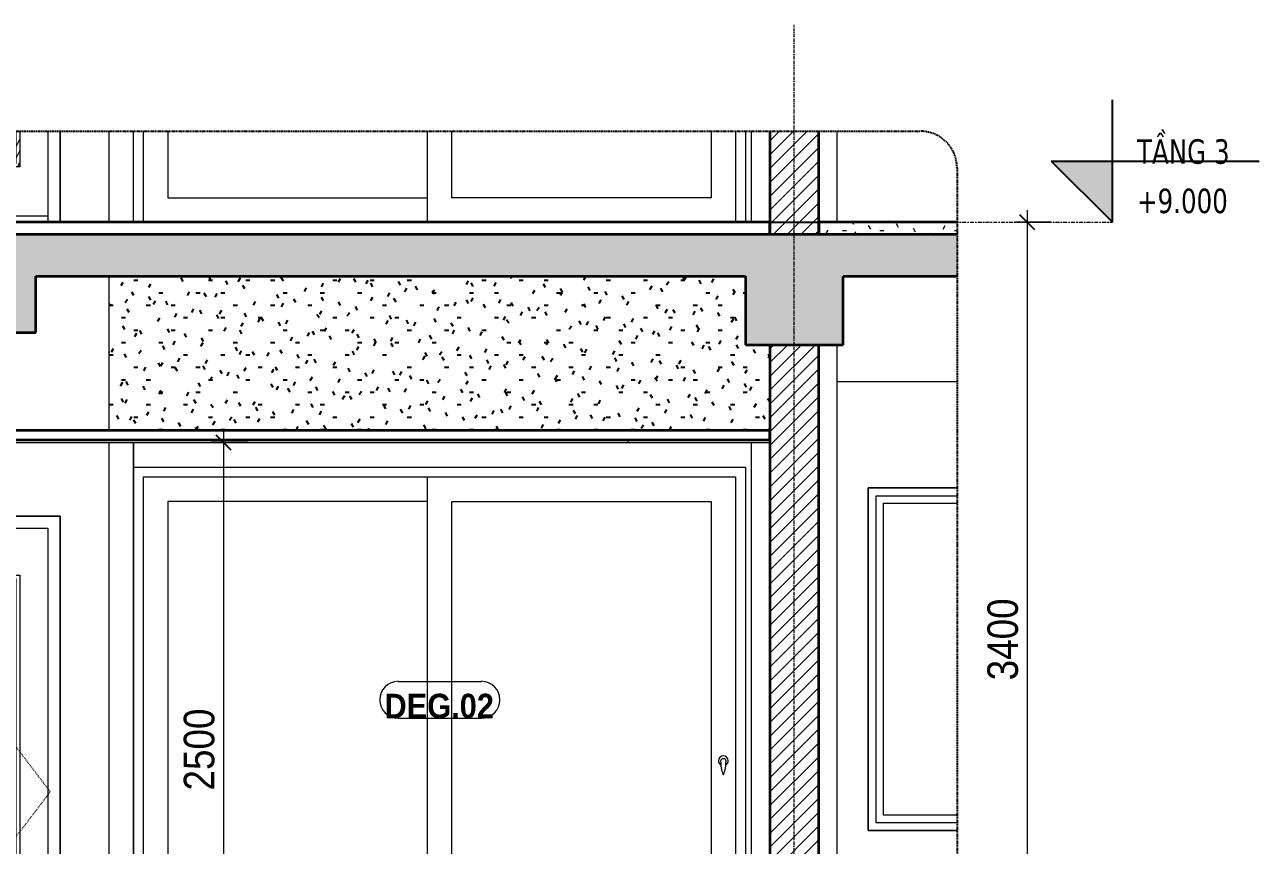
# Model space of a CAD drawing. Header units: millimetres. Extents: x 41758 to 237109, y 3795 to 78637.
# Drawn here: x 105149 to 110194, y 6455 to 9807 of the extents above; entities that cross this region are included whole.
import ezdxf

# ---------------------------------------------------------------- set-up
doc = ezdxf.new("R2010")
doc.units = ezdxf.units.MM
for name, pattern in [('Centre', [31.75, 6.35, -4.7625, 15.875, -4.7625]), ('Dash', [6, 3, -3]), ('Grid Line', [22.225, 12.7, -3.175, 3.175, -3.175]), ('Hidden', [7.14375, 4.7625, -2.38125]), ('IMPORT-CENTER _2_', [40.64, 25.4, -5.08, 5.08, -5.08])]:
    doc.linetypes.add(name, pattern=pattern)
for name, color, linetype, lineweight in [('0-5', 130, 'Continuous', 5), ('A-ANNO-DIMS', 211, 'Continuous', 9), ('A-ANNO-DIMS-50', 211, 'Continuous', 9), ('A-CLNG', 13, 'Continuous', 18), ('A-CLNG-1', 250, 'Continuous', 35), ('A-CLNG-2', 7, 'Continuous', 18), ('A-CLNG-FNSH-1', 7, 'Continuous', 18), ('A-CLNG-PATT-1', 7, 'Continuous', 18), ('A-CLNG-PATT-2', 151, 'Continuous', 25), ('A-DETL-GENF', 92, 'Continuous', 18), ('A-DETL-GENF-4', 9, 'Continuous', 18), ('A-DETL-GENF-5', 92, 'Hidden', 25), ('A-DETL-GENF-HDLN-1', 7, 'Dash', 18), ('A-DETL-GENF-HDLN-2', 1, 'Continuous', 18), ('A-DETL-MEDM', 33, 'Continuous', 35), ('A-DOOR', 31, 'Continuous', 18), ('A-DOOR-1', 7, 'Continuous', 18), ('A-DOOR-FRAM-1', 31, 'Continuous', 18), ('A-DOOR-GLAZ-1', 31, 'Continuous', 18), ('A-DOOR-IDEN', 31, 'Continuous', 9), ('A-FLOR-FNSH-1', 250, 'Continuous', 35), ('A-FLOR-LEVL', 51, 'Continuous', 9), ('A-FLOR-LEVL-1', 51, 'Continuous', 25), ('A-FLOR-LEVL-2', 51, 'Centre', 9), ('A-FLOR-PATT-4', 67, 'Continuous', 18), ('A-GLAZ', 151, 'Continuous', 18), ('A-GLAZ-2', 7, 'Continuous', 18), ('A-WALL', 113, 'Continuous', 18), ('A-WALL-2', 250, 'Continuous', 35), ('A-WALL-3', 7, 'Continuous', 18), ('A-WALL-PATT-2', 111, 'Continuous', 18), ('G-IMPT', 8, 'Continuous', 18), ('G-IMPT-3', 8, 'IMPORT-CENTER _2_', 18), ('M-EQPM', 50, 'Continuous', 18), ('M-EQPM-2', 50, 'Continuous', 25), ('S-BEAM-2', 7, 'Continuous', 18), ('S-COLS', 52, 'Continuous', 18), ('S-COLS-6', 7, 'Continuous', 18), ('S-GRID-1', 1, 'Grid Line', 9)]:
    doc.layers.add(name, color=color, linetype=linetype, lineweight=lineweight)
doc.styles.add('Arial_B_1', font='arialbd.ttf', dxfattribs={"width": 0.9, "height": 100})
doc.styles.add('Tahoma_B_1', font='tahomabd.ttf', dxfattribs={"width": 0.85, "height": 100})
doc.styles.add('UTM Avo', font='', dxfattribs={"width": 0.9, "height": 125})
doc.styles.get('UTM Avo').set_extended_font_data('UTM Avo')
doc.dimstyles.new('1_Dim_chi_tiet_2_5', dxfattribs={"dimscale": 304.8, "dimtxt": 124.912619, "dimasz": 0.19685, "dimexe": 0.164042, "dimexo": 0.0625, "dimgap": 0.016404, "dimtad": 1, "dimdec": 0, "dimrnd": 5, "dimzin": 0, "dimdsep": 46, "dimtxsty": 'UTM Avo', "dimblk1": 'OBLIQUE', "dimblk2": 'OBLIQUE', "dimsah": 1, "dimcen": 0.09, "dimdle": 0.164042, "dimazin": 0, "dimtfac": 1, "dimtdec": 4, "dimtix": 1, "dimtmove": 0, "dimatfit": 3, "dimfxl": 0.328084, "dimfxlon": 1, "dimtvp": 1, "dimtolj": 1, "dimtzin": 0, "dimarcsym": 2})
pattern_1 = [(0, (49918.096, 15875), (203.2, 50.8), [16.764, -135.636, 16.764, -135.636, -812.8]), (0, (49918.096, 15875), (203.2, 50.8), [-304.8, 16.764, -288.036, 16.764, -135.636, -355.6]), (0, (49918.096, 15875), (203.2, 50.8), [-762, 16.764, -84.836, 16.764, -237.236]), (120, (49994.296, 15900.4), (-145.5941, 150.57636), [16.764, -135.636, 16.764, -135.636, -812.8]), (120, (49994.296, 15900.4), (-145.5941, 150.57636), [-304.8, 16.764, -288.036, 16.764, -135.636, -355.6]), (120, (49994.296, 15900.4), (-145.5941, 150.57636), [-762, 16.764, -84.836, 16.764, -237.236]), (240, (50019.696, 16002), (-57.6059, -201.37636), [16.764, -135.636, 16.764, -135.636, -812.8]), (240, (50019.696, 16002), (-57.6059, -201.37636), [-304.8, 16.764, -288.036, 16.764, -135.636, -355.6]), (240, (50019.696, 16002), (-57.6059, -201.37636), [-762, 16.764, -84.836, 16.764, -237.236])]
pattern_2 = [(63.435, (49981.6, 15906.75), (-255.583, 766.747), [317.5, -190.5, 317.5, -190.5, -403.903]), (63.435, (49981.6, 15906.75), (-255.583, 766.747), [-1016, 127, -276.9]), (63.435, (49965.7, 15922.6), (-255.583, 766.747), [254, -317.5, 190.5, -190.5, -467.403]), (63.435, (49965.7, 15922.6), (-255.583, 766.747), [-952.5, 222.25, -245.15]), (63.435, (49965.7, 15970.25), (-255.583, 766.747), [190.5, -381, 127, -190.5, -530.903]), (63.435, (49965.7, 15970.25), (-255.583, 766.747), [-889, 285.75, -245.15]), (63.435, (50013.35, 15922.6), (-255.583, 766.747), [190.5, -381, 158.75, -689.653]), (63.435, (50060.97, 15970.25), (-255.583, 766.747), [95.25, -476.25, 63.5, -784.903]), (63.435, (49981.6, 16049.6), (-255.583, 766.747), [63.5, -476.25, 63.5, -254, -562.653]), (63.435, (49981.6, 16049.6), (-255.583, 766.747), [-857.25, 158.75, -403.9]), (63.435, (50267.35, 16002), (-255.583, 766.747), [317.5, -476.25, 381, -251.503]), (63.435, (50267.35, 15954.4), (-255.583, 766.747), [444.5, -317.5, 476.25, -188.003]), (63.435, (50299.1, 15970.25), (-255.583, 766.747), [508, -254, 381, -276.903]), (63.435, (50346.7, 16017.9), (-255.583, 766.747), [317.5, -444.5, 254, -403.903]), (63.435, (50299.1, 16113.1), (-255.583, 766.747), [158.75, -635, 190.5, -435.653]), (63.435, (50394.35, 16065.5), (-255.583, 766.747), [127, -635, 127, -530.903])]
pattern_3 = [(45, (105459.442, 15875), (-28.28427, 28.28427), [])]

# ---------------------------------------------------------------- blocks, each defined once
blk = doc.blocks.new('NCV_TKTC_KET CAU_rvt-5-TKCS_CĂN HỘ LOẠI 6 - MẶT CẮT 4')
at = {"layer": 'S-BEAM-2'}
blk.add_line((52927.6, 8350), (53417.4, 8350), dxfattribs=at)
at = {"layer": 'S-COLS-6'}
for p, q in [((52577.6, 9000), (52577.6, 9372)), ((52927.6, 9000), (52927.6, 9372)), ((52927.6, 5600), (52927.6, 8500)), ((52577.6, 5600), (52577.6, 8100))]:
    blk.add_line(p, q, dxfattribs=at)
blk = doc.blocks.new('DOOR_CW_01 CANH MO-PANEL KINH - DIW_01-900x2200-CỬA GỖ VÂN LAMINATE-553375-TKCS_CĂN HỘ LOẠI 6 - MẶT CẮT 4')
at = {"layer": 'A-DETL-GENF-HDLN-1'}
for p, q in [((49712.6, 6673.5), (48892.6, 7747)), ((48892.6, 5600), (49712.6, 6673.5))]:
    blk.add_line(p, q, dxfattribs=at)
at = {"layer": 'A-DOOR-1'}
for p, q in [((49752.6, 7800), (48852.6, 7800)), ((48852.6, 7800), (48852.6, 5600)), ((49752.6, 5600), (49752.6, 7800)), ((48902.6, 5600), (48902.6, 7750)), ((48902.6, 7750), (49702.6, 7750)), ((49702.6, 7750), (49702.6, 5600)), ((49017.6, 6524.5), (49017.6, 7558)), ((49017.6, 7558), (49587.6, 7558)), ((49572.6, 7543), (49032.6, 7543)), ((49032.6, 7543), (49032.6, 6524.5)), ((49572.6, 5841), (49572.6, 7543)), ((49587.6, 7558), (49587.6, 5826)), ((48977.3, 6556), (48937.8, 6556)), ((48937.8, 6556), (48937.8, 6416)), ((49032.6, 6524.5), (48957.6, 6524.5)), ((48977.3, 6524.5), (48977.3, 6556)), ((49032.6, 6524.5), (49058.4, 6524.5)), ((49058.4, 6524.5), (49058.4, 6507.5)), ((49032.6, 6507.5), (48957.6, 6507.5)), ((48977.3, 6416), (48977.3, 6507.5)), ((49017.6, 5826), (49017.6, 6507.5)), ((49032.6, 6507.5), (49032.6, 5841)), ((49058.4, 6507.5), (49032.6, 6507.5)), ((48937.8, 6416), (48977.3, 6416)), ((49587.6, 5826), (49017.6, 5826)), ((49032.6, 5841), (49572.6, 5841)), ((48902.6, 5626), (49702.6, 5626))]:
    blk.add_line(p, q, dxfattribs=at)
for start, end in [(90, 180), (180, 270)]:
    blk.add_arc((48957.6, 6516), 8.5, start, end, dxfattribs=at)
blk = doc.blocks.new('CL_01-VÁCH DỰNG THẠCH CAO CĂN HỘ LOẠI 5A1 - CL_01-VÁCH DỰNG THẠCH CAO CĂN HỘ LOẠI 5-822138-TKCS_CĂN HỘ LOẠI 6 - MẶT CẮT 4')
at = {"layer": 'A-CLNG-PATT-2'}
h = blk.add_hatch(dxfattribs=at)
h.set_pattern_fill('FP_29', color=256, style=0, pattern_type=2)
h.set_pattern_definition(pattern_1)
h.paths.add_polyline_path([(52652.564287, 8150), (52652.564287, 8500), (52552.635618, 8500), (52552.564287, 8780), (49952.564287, 8780), (49952.564287, 8150), (52577.564287, 8150)])
at = {"layer": 'A-CLNG-2'}
blk.add_line((49952.564287, 8150), (49952.564287, 8780), dxfattribs=at)
blk = doc.blocks.new('M_Fixed - 900 x 1400-901191-TKCS_CĂN HỘ LOẠI 6 - MẶT CẮT 4')
at = {"layer": 'A-GLAZ-2'}
for p, q in [((53417.4, 7915), (53054.6, 7915)), ((53054.6, 7915), (53054.6, 6515)), ((53086.6, 6547), (53086.6, 7883)), ((53086.6, 7883), (53417.4, 7883)), ((53117.6, 6578), (53117.6, 7852)), ((53117.6, 7852), (53417.4, 7852)), ((53417.4, 6578), (53117.6, 6578)), ((53054.6, 6515), (53417.4, 6515)), ((53417.4, 6547), (53086.6, 6547))]:
    blk.add_line(p, q, dxfattribs=at)
blk = doc.blocks.new('NCV_TKTC_TANG 2_rvt-5-TKCS_CĂN HỘ LOẠI 6 - MẶT CẮT 4')
at = {"layer": 'A-CLNG-PATT-1'}
h = blk.add_hatch(dxfattribs=at)
h.set_pattern_fill('FP_27', color=256, style=0, pattern_type=2)
h.set_pattern_definition([(0, (49918.1, 15875), (406.4, 101.6), [16.764, -288.036, 16.764, -288.036, -1625.6]), (0, (49918.1, 15875), (406.4, 101.6), [-609.6, 16.764, -592.836, 16.764, -288.036, -711.2]), (0, (49918.1, 15875), (406.4, 101.6), [-1524, 16.764, -186.436, 16.764, -491.236]), (120, (50070.5, 15925.8), (-291.1882, 301.1527), [16.764, -288.036, 16.764, -288.036, -1625.6]), (120, (50070.5, 15925.8), (-291.1882, 301.1527), [-609.6, 16.764, -592.836, 16.764, -288.036, -711.2]), (120, (50070.5, 15925.8), (-291.1882, 301.1527), [-1524, 16.764, -186.436, 16.764, -491.236]), (240, (50121.3, 16129), (-115.2118, -402.7527), [16.764, -288.036, 16.764, -288.036, -1625.6]), (240, (50121.3, 16129), (-115.2118, -402.7527), [-609.6, 16.764, -592.836, 16.764, -288.036, -711.2]), (240, (50121.3, 16129), (-115.2118, -402.7527), [-1524, 16.764, -186.436, 16.764, -491.236])])
h.paths.add_polyline_path([(50052.6, 8100), (52652.6, 8100), (52652.6, 8110), (48552.6, 8110), (48552.6, 8100), (50052.5, 8100)])
at = {"layer": 'A-CLNG-1'}
for p, q in [((52652.6, 8150), (48552.6, 8150)), ((52652.6, 8110), (52652.6, 8150)), ((52652.6, 8110), (48552.6, 8110))]:
    blk.add_line(p, q, dxfattribs=at)
at = {"layer": 'A-CLNG-FNSH-1'}
for p, q in [((48552.6, 8100), (52652.6, 8100)), ((52652.6, 8100), (52652.6, 8110))]:
    blk.add_line(p, q, dxfattribs=at)
at = {"layer": 'A-WALL-3'}
for p, q in [((49952.6, 5600), (49952.6, 8100)), ((53054.6, 6515), (53054.6, 7915)), ((53054.6, 7915), (53417.4, 7915)), ((48852.6, 7800), (49752.6, 7800)), ((49752.6, 7800), (49752.6, 5700)), ((53417.4, 6515), (53054.6, 6515))]:
    blk.add_line(p, q, dxfattribs=at)
at = {"layer": 'A-CLNG'}
blk.add_blockref('CL_01-VÁCH DỰNG THẠCH CAO CĂN HỘ LOẠI 5A1 - CL_01-VÁCH DỰNG THẠCH CAO CĂN HỘ LOẠI 5-822138-TKCS_CĂN HỘ LOẠI 6 - MẶT CẮT 4', (0, 0), dxfattribs=at)
at = {"layer": 'A-DOOR'}
blk.add_blockref('DOOR_CW_01 CANH MO-PANEL KINH - DIW_01-900x2200-CỬA GỖ VÂN LAMINATE-553375-TKCS_CĂN HỘ LOẠI 6 - MẶT CẮT 4', (0, 0), dxfattribs=at)
at = {"layer": 'A-GLAZ'}
blk.add_blockref('M_Fixed - 900 x 1400-901191-TKCS_CĂN HỘ LOẠI 6 - MẶT CẮT 4', (0, 0), dxfattribs=at)
blk = doc.blocks.new('DOOR_CW_01 CANH MO-PANEL KINH - DIW_01-900x2200-CỬA GỖ VÂN LAMINATE-V63-TKCS_CĂN HỘ LOẠI 6 - MẶT CẮT 4')
at = {"layer": 'A-DETL-GENF-HDLN-2'}
h = blk.add_hatch(dxfattribs=at)
h.set_pattern_fill('FP_31', color=256, style=0, pattern_type=2)
h.set_pattern_definition(pattern_2)
h.paths.add_polyline_path([(49279.2, 9226), (49587.6, 9226), (49587.6, 9372), (49572.6, 9372), (49572.6, 9241), (49032.6, 9241), (49032.6, 9372), (49017.6, 9372), (49017.6, 9226), (49032.7, 9226)])
h = blk.add_hatch(dxfattribs=at)
h.set_pattern_fill('FP_31', color=256, style=0, pattern_type=2)
h.set_pattern_definition(pattern_2)
h.paths.add_polyline_path([(49572.6, 9241), (49572.6, 9372), (49032.6, 9372), (49032.6, 9241), (49279.2, 9241)])
at = {"layer": 'A-DETL-GENF-HDLN-1'}
blk.add_line((48892.6, 9000), (49176.7, 9372), dxfattribs=at)
at = {"layer": 'A-DOOR-1'}
for p, q in [((48852.6, 9372), (48852.6, 9000)), ((48902.6, 9000), (48902.6, 9372)), ((49017.6, 9226), (49017.6, 9372)), ((49032.6, 9372), (49032.6, 9241)), ((49572.6, 9241), (49572.6, 9372)), ((49587.6, 9372), (49587.6, 9226)), ((49702.6, 9372), (49702.6, 9000)), ((49752.6, 9000), (49752.6, 9372)), ((49032.6, 9241), (49572.6, 9241)), ((49587.6, 9226), (49017.6, 9226)), ((48902.6, 9026), (49702.6, 9026))]:
    blk.add_line(p, q, dxfattribs=at)
blk = doc.blocks.new('NCV_TKTC_TANG 3 - 4_rvt-6-TKCS_CĂN HỘ LOẠI 6 - MẶT CẮT 4')
at = {"layer": 'A-FLOR-PATT-4'}
h = blk.add_hatch(dxfattribs=at)
h.set_pattern_fill('FP_29', color=256, style=0, pattern_type=2)
h.set_pattern_definition(pattern_1)
h.paths.add_polyline_path([(53417.4, 8950), (53417.4, 9000), (52852.6, 9000), (52852.6, 8950), (52988.2, 8950)])
at = {"layer": 'A-FLOR-FNSH-1'}
for p, q in [((52652.6, 9000), (48552.6, 9000)), ((52652.6, 8950), (52652.6, 9000)), ((53417.4, 9000), (52852.6, 9000)), ((52852.6, 9000), (52852.6, 8950))]:
    blk.add_line(p, q, dxfattribs=at)
at = {"layer": 'A-WALL-3'}
for p, q in [((49752.6, 9372), (49752.6, 9100)), ((49952.6, 9000), (49952.6, 9372)), ((49752.6, 9100), (49752.6, 9000))]:
    blk.add_line(p, q, dxfattribs=at)
at = {"layer": 'A-DOOR'}
blk.add_blockref('DOOR_CW_01 CANH MO-PANEL KINH - DIW_01-900x2200-CỬA GỖ VÂN LAMINATE-V63-TKCS_CĂN HỘ LOẠI 6 - MẶT CẮT 4', (0, 0), dxfattribs=at)
blk = doc.blocks.new('DEG_02-DEG_03 - DEG_02-2500x2400mm-CỬA ĐI 02 CÁNH TRƯỢT-625766-TKCS_CĂN HỘ LOẠI 6 - MẶT CẮT 4')
at = {"layer": 'A-DOOR'}
for p, q in [((51252.6, 9372), (51252.6, 9000)), ((51352.6, 9100), (51352.6, 9372)), ((52412.6, 9372), (52412.6, 9100)), ((52412.6, 9100), (51352.6, 9100))]:
    blk.add_line(p, q, dxfattribs=at)
at = {"layer": 'A-DOOR-FRAM-1'}
for p, q in [((50092.6, 9372), (50092.6, 9000)), ((52512.6, 9372), (52512.6, 9000))]:
    blk.add_line(p, q, dxfattribs=at)
at = {"layer": 'A-DOOR-GLAZ-1'}
for p, q in [((50192.6, 9372), (50192.6, 9100)), ((50192.6, 9100), (51252.6, 9100))]:
    blk.add_line(p, q, dxfattribs=at)
blk = doc.blocks.new('DEG_02-DEG_03 - DEG_02-2500x2400mm-CỬA ĐI 02 CÁNH TRƯỢT-V57-TKCS_CĂN HỘ LOẠI 6 - MẶT CẮT 4')
at = {"layer": 'A-DOOR'}
for p, q in [((51252.6, 7960), (51252.6, 5600)), ((51352.6, 7860), (52412.6, 7860)), ((51352.6, 5700), (51352.6, 7860)), ((52412.6, 7860), (52412.6, 5700)), ((52412.6, 5700), (51352.6, 5700))]:
    blk.add_line(p, q, dxfattribs=at)
at = {"layer": 'A-DOOR', "flags": 128}
blk.add_lwpolyline([(52464.1, 6808.7), (52463.4, 6808.7), (52461.9, 6808.7), (52461.1, 6808.7), (52461.1, 6808.7)], dxfattribs=at)
at = {"layer": 'A-DOOR'}
for centre, radius, start, end in [((52462.6, 6800), 20, 0, 180), ((52462.6, 6800), 20, 180, 240), ((52461.1, 6799.2), 9.45, 90, 180), ((52616.4, 6799.2), 164.8, 180, 199.134), ((52464.1, 6799.2), 9.45, 0, 90), ((52308.8, 6799.2), 164.8, 340.866, 0), ((52462.6, 6800), 20, 300, 0), ((52462.9, 6746), 2.34, 199.134, 261.031), ((52462.2, 6746), 2.34, 278.969, 340.866)]:
    blk.add_arc(centre, radius, start, end, dxfattribs=at)
at = {"layer": 'A-DOOR-FRAM-1'}
for p, q in [((50052.6, 8000), (50052.6, 5600)), ((50092.6, 7960), (50092.6, 5600)), ((50092.6, 7960), (52512.6, 7960)), ((52512.6, 7960), (52512.6, 5600))]:
    blk.add_line(p, q, dxfattribs=at)
at = {"layer": 'A-DOOR-GLAZ-1'}
for p, q in [((50192.6, 7860), (50192.6, 5700)), ((51252.6, 7860), (50192.6, 7860)), ((50192.6, 5700), (51252.6, 5700))]:
    blk.add_line(p, q, dxfattribs=at)
blk = doc.blocks.new('TKTC_XREF_251221_MB TANG 2-7 - TKTC_XREF_260130_MB TANG 2-5_dwg_$cc-V58-TKCS_CĂN HỘ LOẠI 6 - MẶT CẮT 4')
at = {"layer": 'G-IMPT-3'}
for p, q in [((44805.9, 5600), (44684.8, 5600)), ((44745, 5600), (44745.7, 5600))]:
    blk.add_line(p, q, dxfattribs=at)
at = {"layer": 'M-EQPM'}
for p, q in [((44700.3, 5600), (44700.3, 5600)), ((44745.3, 5600), (44745.1, 5600)), ((44745.1, 5600), (44745.6, 5600)), ((44745.6, 5600), (44745.3, 5600))]:
    blk.add_line(p, q, dxfattribs=at)
blk = doc.blocks.new('TKTC_XREF_251221_MB TANG 2-7 - TKTC_XREF_260130_MB TANG 2-5_dwg_CUM U_DN100-V59-TKCS_CĂN HỘ LOẠI 6 - MẶT CẮT 4')
at = {"layer": 'G-IMPT'}
for p, q in [((44681.3, 5600), (44682.1, 5600)), ((44682.1, 5600), (44681.3, 5600)), ((44681.3, 5600), (44681.3, 5600)), ((44681.4, 5600), (44682.2, 5600)), ((44682.2, 5600), (44681.4, 5600)), ((44681.4, 5600), (44681.4, 5600)), ((44683.3, 5600), (44683.3, 5600)), ((44683.4, 5600), (44683.4, 5600)), ((44684.8, 5600), (44684.8, 5600)), ((44684.9, 5600), (44684.9, 5600)), ((44686.4, 5600), (44686.4, 5600)), ((44686.5, 5600), (44686.5, 5600)), ((44687.1, 5600), (44687.1, 5600)), ((44687.1, 5600), (44687.1, 5600)), ((44687.1, 5600), (44687.1, 5600)), ((44690.9, 5600), (44687.1, 5600)), ((44690.9, 5600), (44687.1, 5600)), ((44687.2, 5600), (44687.2, 5600)), ((44687.2, 5600), (44687.3, 5600)), ((44691, 5600), (44687.2, 5600)), ((44687.3, 5600), (44687.3, 5600)), ((44691, 5600), (44687.3, 5600)), ((44692.4, 5600), (44743.7, 5600)), ((44692.6, 5600), (44743.9, 5600)), ((44743.9, 5600), (44743.7, 5600)), ((44743.9, 5600), (44743.7, 5600)), ((44743.9, 5600), (44743.8, 5600))]:
    blk.add_line(p, q, dxfattribs=at)
at = {"layer": 'G-IMPT', "flags": 128}
for points in [[(44686.4, 5600), (44682.1, 5600), (44682.1, 5600), (44686.4, 5600)], [(44686.5, 5600), (44682.2, 5600), (44682.2, 5600), (44686.5, 5600)], [(44687.1, 5600), (44690.9, 5600), (44690.9, 5600), (44687.1, 5600)], [(44687.3, 5600), (44691, 5600), (44691, 5600), (44687.2, 5600)], [(44690.9, 5600), (44690.9, 5600), (44692.4, 5600), (44692.4, 5600), (44690.9, 5600), (44690.9, 5600)], [(44691, 5600), (44691, 5600), (44692.5, 5600), (44692.6, 5600), (44691, 5600), (44691, 5600)], [(44692.4, 5600), (44743.7, 5600), (44743.8, 5600)], [(44692.6, 5600), (44743.9, 5600), (44743.9, 5600)]]:
    blk.add_lwpolyline(points, dxfattribs=at)
blk = doc.blocks.new('TKTC_XREF_251221_MB TANG 2-7 - TKTC_XREF_260130_MB TANG 2-5_dwg_$cc-4746808-TKCS_CĂN HỘ LOẠI 6 - MẶT CẮT 4')
at = {"layer": 'G-IMPT-3'}
for p, q in [((49809.2, 5600), (49656.2, 5600)), ((49732.7, 5600), (49732.7, 5600))]:
    blk.add_line(p, q, dxfattribs=at)
at = {"layer": 'M-EQPM'}
for p, q in [((49789.5, 5600), (49675.8, 5600)), ((49675.8, 5600), (49732.7, 5600)), ((49732.7, 5600), (49678.6, 5600)), ((49678.6, 5600), (49786.7, 5600)), ((49786.7, 5600), (49732.7, 5600)), ((49732.7, 5600), (49789.5, 5600))]:
    blk.add_line(p, q, dxfattribs=at)
blk = doc.blocks.new('TKTC_XREF_251221_MB TANG 2-7 - TKTC_XREF_260130_MB TANG 2-5_dwg_CUM U_DN100-V60-TKCS_CĂN HỘ LOẠI 6 - MẶT CẮT 4')
at = {"layer": 'G-IMPT'}
for p, q in [((49674.6, 5600), (49659.3, 5600)), ((49659.3, 5600), (49661.2, 5600)), ((49664.1, 5600), (49661.2, 5600)), ((49661.2, 5600), (49672.7, 5600)), ((49671.2, 5600), (49662.6, 5600)), ((49662.9, 5600), (49800.6, 5600)), ((49669.8, 5600), (49664.1, 5600)), ((49665.3, 5600), (49664.4, 5600)), ((49669.5, 5600), (49664.4, 5600)), ((49668.5, 5600), (49665.3, 5600)), ((49668.5, 5600), (49665.3, 5600)), ((49668.5, 5600), (49665.3, 5600)), ((49669.5, 5600), (49668.5, 5600)), ((49672.7, 5600), (49669.8, 5600)), ((49670.9, 5600), (49792.6, 5600)), ((49670.9, 5600), (49674.9, 5600)), ((49672.7, 5600), (49674.6, 5600)), ((49674.9, 5600), (49788.6, 5600)), ((49792.6, 5600), (49788.6, 5600)), ((49804.3, 5600), (49788.9, 5600)), ((49788.9, 5600), (49790.9, 5600)), ((49793.7, 5600), (49790.9, 5600)), ((49790.9, 5600), (49802.4, 5600)), ((49800.9, 5600), (49792.3, 5600)), ((49799.5, 5600), (49793.7, 5600)), ((49795, 5600), (49794.1, 5600)), ((49799.2, 5600), (49794.1, 5600)), ((49798.2, 5600), (49795, 5600)), ((49798.2, 5600), (49795, 5600)), ((49798.2, 5600), (49795, 5600)), ((49799.2, 5600), (49798.2, 5600)), ((49802.4, 5600), (49799.5, 5600)), ((49802.4, 5600), (49804.3, 5600))]:
    blk.add_line(p, q, dxfattribs=at)
blk = doc.blocks.new('TKTC_XREF_251221_MB TANG 2-7 - TKTC_XREF_260130_MB TANG 2-5_dwg_THU NUOC - THU NUOC-444531-TKCS_MB TẦNG 1-4746804-TKCS_CĂN HỘ LOẠI 6 - MẶT CẮT 4')
at = {"layer": 'G-IMPT'}
for p, q in [((44453.7, 5600), (44303.7, 5600)), ((44303.7, 5600), (44453.7, 5600)), ((44428.7, 5600), (44328.7, 5600)), ((44328.7, 5600), (44428.7, 5600)), ((44423.7, 5600), (44333.7, 5600)), ((44333.7, 5600), (44423.7, 5600)), ((44333.7, 5600), (44423.7, 5600)), ((44423.7, 5600), (44333.7, 5600)), ((44346.7, 5600), (44346.7, 5600)), ((44346.7, 5600), (44346.7, 5600)), ((44346.7, 5600), (44346.7, 5600)), ((44346.7, 5600), (44370.7, 5600)), ((44370.7, 5600), (44346.7, 5600)), ((44410.9, 5600), (44346.7, 5600)), ((44346.7, 5600), (44410.9, 5600)), ((44410.9, 5600), (44346.7, 5600)), ((44346.7, 5600), (44410.9, 5600)), ((44359, 5600), (44359, 5600)), ((44359, 5600), (44359, 5600)), ((44398.5, 5600), (44359, 5600)), ((44359, 5600), (44398.5, 5600)), ((44398.5, 5600), (44359, 5600)), ((44359, 5600), (44398.5, 5600)), ((44368.9, 5600), (44368.9, 5600)), ((44368.9, 5600), (44368.9, 5600)), ((44388.5, 5600), (44368.9, 5600)), ((44368.9, 5600), (44388.5, 5600)), ((44388.5, 5600), (44368.9, 5600)), ((44368.9, 5600), (44388.5, 5600)), ((44410.9, 5600), (44386.7, 5600)), ((44386.7, 5600), (44410.9, 5600)), ((44388.5, 5600), (44388.5, 5600)), ((44388.5, 5600), (44388.5, 5600)), ((44398.5, 5600), (44398.5, 5600)), ((44398.5, 5600), (44398.5, 5600)), ((44410.9, 5600), (44410.9, 5600)), ((44410.9, 5600), (44410.9, 5600)), ((44410.9, 5600), (44410.9, 5600))]:
    blk.add_line(p, q, dxfattribs=at)
blk = doc.blocks.new('TKTC_XREF_251221_MB TANG 2-7 - TKTC_XREF_251221_MB TANG 2-7-V61-TKCS_CĂN HỘ LOẠI 6 - MẶT CẮT 4')
at = {"layer": 'M-EQPM'}
for p, q in [((49804.1, 9000), (49653.7, 9000)), ((49653.7, 9000), (49654, 9000)), ((49653.8, 9000), (49804.2, 9000)), ((49804.2, 9000), (49653.8, 9000)), ((49654, 9000), (49804.4, 9000)), ((49804.4, 9000), (49804.1, 9000)), ((52852.6, 9000), (52892.4, 9000)), ((52892.4, 9000), (52852.6, 9000)), ((52892.6, 9000), (53012.4, 9000)), ((53012.4, 9000), (52892.6, 9000))]:
    blk.add_line(p, q, dxfattribs=at)
at = {"layer": 'M-EQPM-2'}
for p, q in [((49452.6, 9000), (52927.6, 9000)), ((52927.6, 9000), (53417.4, 9000))]:
    blk.add_line(p, q, dxfattribs=at)
for name, p in [('TKTC_XREF_251221_MB TANG 2-7 - TKTC_XREF_260130_MB TANG 2-5_dwg_$cc-4746808-TKCS_CĂN HỘ LOẠI 6 - MẶT CẮT 4', (0, 3400)), ('TKTC_XREF_251221_MB TANG 2-7 - TKTC_XREF_260130_MB TANG 2-5_dwg_CUM U_DN100-V60-TKCS_CĂN HỘ LOẠI 6 - MẶT CẮT 4', (0, 3400)), ('TKTC_XREF_251221_MB TANG 2-7 - TKTC_XREF_260130_MB TANG 2-5_dwg_THU NUOC - THU NUOC-444531-TKCS_MB TẦNG 1-4746804-TKCS_CĂN HỘ LOẠI 6 - MẶT CẮT 4', (5449.4, 3400)), ('TKTC_XREF_251221_MB TANG 2-7 - TKTC_XREF_260130_MB TANG 2-5_dwg_CUM U_DN100-V59-TKCS_CĂN HỘ LOẠI 6 - MẶT CẮT 4', (8200, 3400)), ('TKTC_XREF_251221_MB TANG 2-7 - TKTC_XREF_260130_MB TANG 2-5_dwg_$cc-V58-TKCS_CĂN HỘ LOẠI 6 - MẶT CẮT 4', (8200, 3400))]:
    blk.add_blockref(name, p)
blk = doc.blocks.new('BORDER VIEW - BORDER VIEW-2597634-TKCS_CĂN HỘ LOẠI 6 - MẶT CẮT 4')
at = {"layer": 'A-DETL-GENF-5'}
for p, q in [((44002.6, 9372), (53267.4, 9372)), ((53417.4, 9222), (53417.4, 5050))]:
    blk.add_line(p, q, dxfattribs=at)
blk.add_arc((53267.4, 9222), 150, 0, 90, dxfattribs=at)
blk = doc.blocks.new('Level - CAO ĐỘ LEVEL-350587-TKCS_CĂN HỘ LOẠI 6 - MẶT CẮT 4')
at = {"layer": 'A-FLOR-LEVL'}
blk.add_hatch(color=256, dxfattribs=at).paths.add_polyline_path([(54052.564287, 5850), (54052.564287, 5600), (53802.564287, 5850)])
at = {"layer": 'A-FLOR-LEVL-1'}
for p, q in [((54052.564287, 5600), (54052.564287, 6100)), ((53802.564287, 5850), (54052.564287, 5600)), ((53802.564287, 5850), (54652.564287, 5850))]:
    blk.add_line(p, q, dxfattribs=at)
blk = doc.blocks.new('STN_Door Tag - STN_Door Tag-1788670-TKCS_CĂN HỘ LOẠI 6 - MẶT CẮT 4')
at = {"layer": 'A-DOOR-IDEN'}
for p, q in [((51134.1, 7124.7), (51474.1, 7124.7)), ((51134.1, 6973.8), (51474.1, 6973.8))]:
    blk.add_line(p, q, dxfattribs=at)
for centre, start, end in [((51134.1, 7049.3), 90, 270), ((51474.1, 7049.3), 270, 90)]:
    blk.add_arc(centre, 75.5, start, end, dxfattribs=at)
blk = doc.blocks.new('DIMBLOCK113-TKCS_CĂN HỘ LOẠI 6 - MẶT CẮT 4')
at = {"layer": 'A-ANNO-DIMS-50'}
for p, q in [((109245, 9050), (109245, 5550)), ((109345, 9000), (109195, 9000)), ((109245, 9000), (109345, 9000)), ((109345, 5600), (109195, 5600)), ((109245, 5600), (109345, 5600))]:
    blk.add_line(p, q, dxfattribs=at)
at = {"layer": 'A-ANNO-DIMS-50', "lineweight": 25}
for p, q in [((109245, 9000), (109215, 9030)), ((109245, 9000), (109275, 8970)), ((109245, 5600), (109215, 5630)), ((109245, 5600), (109275, 5570))]:
    blk.add_line(p, q, dxfattribs=at)
at = {"layer": 'A-ANNO-DIMS-50', "color": 0, "insert": (109082.7, 7128.8), "char_height": 125, "width": 410.824, "attachment_point": 1, "rotation": 90, "line_spacing_factor": 1.110334, "style": 'UTM Avo'}
blk.add_mtext('3400', dxfattribs=at)
blk = doc.blocks.new('_Oblique')
at = {"color": 0, "linetype": 'ByBlock', "lineweight": -2}
blk.add_line((-0.5, -0.5), (0.5, 0.5), dxfattribs=at)
blk = doc.blocks.new('DIMBLOCK116-TKCS_CĂN HỘ LOẠI 6 - MẶT CẮT 4')
at = {"layer": 'A-ANNO-DIMS-50', "lineweight": 25}
for p, q in [((105961.5, 8100), (105931.5, 8130)), ((105961.5, 8100), (105991.5, 8070)), ((105961.5, 5600), (105931.5, 5630)), ((105961.5, 5600), (105991.5, 5570))]:
    blk.add_line(p, q, dxfattribs=at)
at = {"layer": 'A-ANNO-DIMS-50'}
for p, q in [((105961.5, 8150), (105961.5, 5550)), ((106061.5, 8100), (105911.5, 8100)), ((105961.5, 8100), (106061.5, 8100)), ((106061.5, 5600), (105911.5, 5600)), ((105961.5, 5600), (106061.5, 5600))]:
    blk.add_line(p, q, dxfattribs=at)
at = {"layer": 'A-ANNO-DIMS-50', "color": 0, "insert": (105799.1, 6678.8), "char_height": 125, "width": 410.824, "attachment_point": 1, "rotation": 90, "line_spacing_factor": 1.110334, "style": 'UTM Avo'}
blk.add_mtext('2500', dxfattribs=at)

msp = doc.modelspace()

# ---------------------------------------------------------------- hatches: boundary and pattern name
at = {"layer": 'A-DETL-GENF-4'}
h = msp.add_hatch(dxfattribs=at)
h.set_pattern_fill('FP_26', color=256, style=0, pattern_type=2)
h.set_pattern_definition([(50, (105459.44, 15875), (364.368, -31.878), [38.1, -419.1]), (355, (105459.44, 15875), (-70.486, 382.113), [30.48, -335.28]), (100.451, (105489.8, 15872.34), (293.885, 350.233), [32.38, -356.18]), (46.184, (105459.44, 15976.6), (542.158, -84.086), [57.15, -628.65]), (96.636, (105504.6, 15969.6), (474.805, 494.855), [48.57, -534.27]), (351.184, (105459.44, 15976.6), (474.81, 494.85), [45.72, -502.92]), (21, (105510.24, 15951.2), (303.2285, -204.5305), [38.1, -419.1]), (326, (105510.24, 15951.2), (123.604, 368.376), [30.48, -335.28]), (71.451, (105535.5, 15934.16), (426.834, 163.843), [32.38, -356.18]), (37.5, (105459.44, 15875), (6.1766, 169.1102), [3.353, -327.863, 3.353, -337.007, -336.55]), (37.5, (105459.44, 15875), (6.1766, 169.1102), [-671.576, 3.353, -333.197]), (7.5, (105459.44, 15875), (133.639, 200.3615), [3.353, -190.703, 3.353, -320.243, -128.27]), (7.5, (105459.44, 15875), (133.639, 200.3615), [-517.652, 3.353, -124.917]), (327.5, (105346.16, 15875), (271.1818, -11.4584), [3.353, -123.647, 3.353, -392.887, -525.78]), (327.5, (105346.16, 15875), (271.1818, -11.4584), [-523.24, 3.353, -522.427]), (317.5, (105295.36, 15875), (296.2585, 50.853), [3.353, -161.747, 3.353, -259.791, -373.38]), (317.5, (105295.36, 15875), (296.2585, 50.853), [-428.244, 3.353, -370.027]), (45, (105459.44, 15875), (-125.7236, 125.7236), []), (45, (105459.44, 16065.5), (-125.7236, 125.7236), [])])
h.paths.add_polyline_path([(100193.9, 5100), (100694, 5100), (100694, 5330), (104093.8, 5330), (104093.8, 5380), (104994, 5380), (104994, 5150), (105194, 5150), (105194, 5380), (108094, 5380), (108094, 5100), (108494, 5100), (108494, 5350), (108958.7, 5350), (108958.7, 5550), (103993.9, 5550), (103993.9, 5500), (100193.9, 5500), (100193.9, 5550), (99393.9, 5550), (99393.9, 5350), (99994, 5350), (99994, 5100)])
h.paths.add_polyline_path([(108393.9, 8500), (108494, 8500), (108494, 8780), (108958.7, 8780), (108958.7, 8950), (103993.9, 8950), (103993.9, 8900), (100193.9, 8900), (100193.9, 8950), (99393.9, 8950), (99393.9, 8750), (99994, 8750), (99994, 8500), (100694, 8500), (100694, 8730), (104093.8, 8730), (104093.8, 8780), (104994, 8780), (104994, 8550), (105194, 8550), (105194, 8780), (108094, 8780), (108094, 8500), (108363, 8500)])
at = {"layer": 'A-WALL-PATT-2'}
h = msp.add_hatch(dxfattribs=at)
h.set_pattern_fill('FP_25', color=256, style=0, pattern_type=2)
h.set_pattern_definition(pattern_3)
h.paths.add_polyline_path([(108193.9, 8950), (108393.9, 8950), (108393.9, 9372), (108193.9, 9372)])
h = msp.add_hatch(dxfattribs=at)
h.set_pattern_fill('FP_25', color=256, style=0, pattern_type=2)
h.set_pattern_definition(pattern_3)
h.paths.add_polyline_path([(108393.9, 5550), (108393.9, 8500), (108193.9, 8500), (108193.9, 5550)])

# ---------------------------------------------------------------- linework, layer by layer
at = {"layer": 'A-DETL-MEDM'}
for p, q in [((108958.7, 8950), (103993.9, 8950)), ((105194, 8550), (105194, 8780)), ((105194, 8780), (108094, 8780)), ((108094, 8780), (108094, 8500)), ((108494, 8500), (108494, 8780)), ((108494, 8780), (108958.7, 8780)), ((104994, 8550), (105194, 8550)), ((108094, 8500), (108494, 8500))]:
    msp.add_line(p, q, dxfattribs=at)
at = {"layer": 'A-FLOR-LEVL-2'}
msp.add_line((98777.4, 9000), (109593.9, 9000), dxfattribs=at)
at = {"layer": 'A-WALL'}
for p, q in [((105593.9, 9000), (105593.9, 9372)), ((108093.9, 9372), (108093.9, 9000)), ((105593.8, 8100), (105593.8, 8000)), ((105593.9, 8000), (108093.9, 8000)), ((108093.9, 8000), (108093.9, 5600))]:
    msp.add_line(p, q, dxfattribs=at)
at = {"layer": 'A-WALL-2'}
for p, q in [((108193.9, 9372), (108193.9, 8950)), ((108393.9, 8950), (108393.9, 9372)), ((108193.9, 8500), (108193.9, 5550)), ((108393.9, 5550), (108393.9, 8500))]:
    msp.add_line(p, q, dxfattribs=at)
at = {"layer": 'S-COLS'}
for p, q in [((105593.8, 8000), (105593.8, 8100)), ((105593.8, 5600), (105593.8, 8000))]:
    msp.add_line(p, q, dxfattribs=at)
at = {"layer": 'S-GRID-1'}
for p, q in [((108293.9, 8557.1), (108293.9, 9807.1)), ((108293.9, 5498.8), (108293.9, 8557.1))]:
    msp.add_line(p, q, dxfattribs=at)

# ---------------------------------------------------------------- block references
at = {"layer": '0-5'}
for name in ['NCV_TKTC_KET CAU_rvt-5-TKCS_CĂN HỘ LOẠI 6 - MẶT CẮT 4', 'NCV_TKTC_TANG 3 - 4_rvt-6-TKCS_CĂN HỘ LOẠI 6 - MẶT CẮT 4', 'NCV_TKTC_TANG 2_rvt-5-TKCS_CĂN HỘ LOẠI 6 - MẶT CẮT 4']:
    msp.add_blockref(name, (55541.3, 0), dxfattribs=at)
at = {"layer": 'A-DETL-GENF'}
msp.add_blockref('BORDER VIEW - BORDER VIEW-2597634-TKCS_CĂN HỘ LOẠI 6 - MẶT CẮT 4', (55541.3, 0), dxfattribs=at)
at = {"layer": 'A-DOOR'}
for name in ['DEG_02-DEG_03 - DEG_02-2500x2400mm-CỬA ĐI 02 CÁNH TRƯỢT-625766-TKCS_CĂN HỘ LOẠI 6 - MẶT CẮT 4', 'DEG_02-DEG_03 - DEG_02-2500x2400mm-CỬA ĐI 02 CÁNH TRƯỢT-V57-TKCS_CĂN HỘ LOẠI 6 - MẶT CẮT 4']:
    msp.add_blockref(name, (55541.3, 0), dxfattribs=at)
at = {"layer": 'A-DOOR-IDEN'}
msp.add_blockref('STN_Door Tag - STN_Door Tag-1788670-TKCS_CĂN HỘ LOẠI 6 - MẶT CẮT 4', (55541.3, 0), dxfattribs=at)
at = {"layer": 'A-FLOR-LEVL-1'}
msp.add_blockref('Level - CAO ĐỘ LEVEL-350587-TKCS_CĂN HỘ LOẠI 6 - MẶT CẮT 4', (55541.3, 3400), dxfattribs=at)
at = {"layer": 'M-EQPM'}
msp.add_blockref('TKTC_XREF_251221_MB TANG 2-7 - TKTC_XREF_251221_MB TANG 2-7-V61-TKCS_CĂN HỘ LOẠI 6 - MẶT CẮT 4', (55541.3, 0), dxfattribs=at)

# ---------------------------------------------------------------- texts
at = {"layer": 'A-DOOR-IDEN', "insert": (106842.9, 7023.3), "char_height": 100, "width": 458.55, "attachment_point": 5, "line_spacing_factor": 0.936439, "style": 'Arial_B_1'}
msp.add_mtext('\\pt2.25,4.5,6.75,9,11.25,13.5,15.75,18,20.25,22.5,24.75,27,29.25,31.5,33.75,36,38.25,40.5,42.75,45,47.25,49.5,51.75,54,56.25,58.5,60.75,63,65.25,67.5,69.75,72;DEG.02', dxfattribs=at)
at = {"layer": 'A-FLOR-LEVL', "char_height": 100, "line_spacing_factor": 0.996129, "style": 'Tahoma_B_1'}
for s, insert, width, attachment_point in [('\\pt510,1020,1530,2040,2550,3060,3570,4080,4590,5100,5610,6120,6630,7140,7650,8160,8670,9180,9690,10200,10710,11220,11730,12240,12750,13260,13770,14280,14790,15300,15810,16320;TẦNG 3', (109694.2, 9237.2), 452.625, 7), ('\\pt212.5,425,637.5,850,1062.5,1275,1487.5,1700,1912.5,2125,2337.5,2550,2762.5,2975,3187.5,3400,3612.5,3825,4037.5,4250,4462.5,4675,4887.5,5100,5312.5,5525,5737.5,5950,6162.5,6375,6587.5,6800;+9.000', (109694.2, 9137.5), 441.575, 1)]:
    msp.add_mtext(s, dxfattribs=dict(at, insert=insert, width=width, attachment_point=attachment_point))

# ---------------------------------------------------------------- dimensions: what is measured, and where the dimension line sits
at = {"layer": 'A-ANNO-DIMS'}
for base, p1, p2, override, picture, middle in [((109245, 5600), (109345, 9000), (109345, 5600), {"dimpost": '<>', "dimfxl": 3400}, 'DIMBLOCK113-TKCS_CĂN HỘ LOẠI 6 - MẶT CẮT 4', (109175.4, 7300)), ((105961.5, 5600), (106061.5, 8100), (106061.5, 5600), {"dimpost": '<>', "dimfxl": 2500}, 'DIMBLOCK116-TKCS_CĂN HỘ LOẠI 6 - MẶT CẮT 4', (105891.8, 6850))]:
    dim = msp.add_linear_dim(base=base, p1=p1, p2=p2, angle=90, dimstyle='1_Dim_chi_tiet_2_5', override=override, dxfattribs=at)
    dim.commit()
    dim.dimension.update_dxf_attribs({"geometry": picture, "text_midpoint": middle})

doc.saveas('drawing.dxf')
